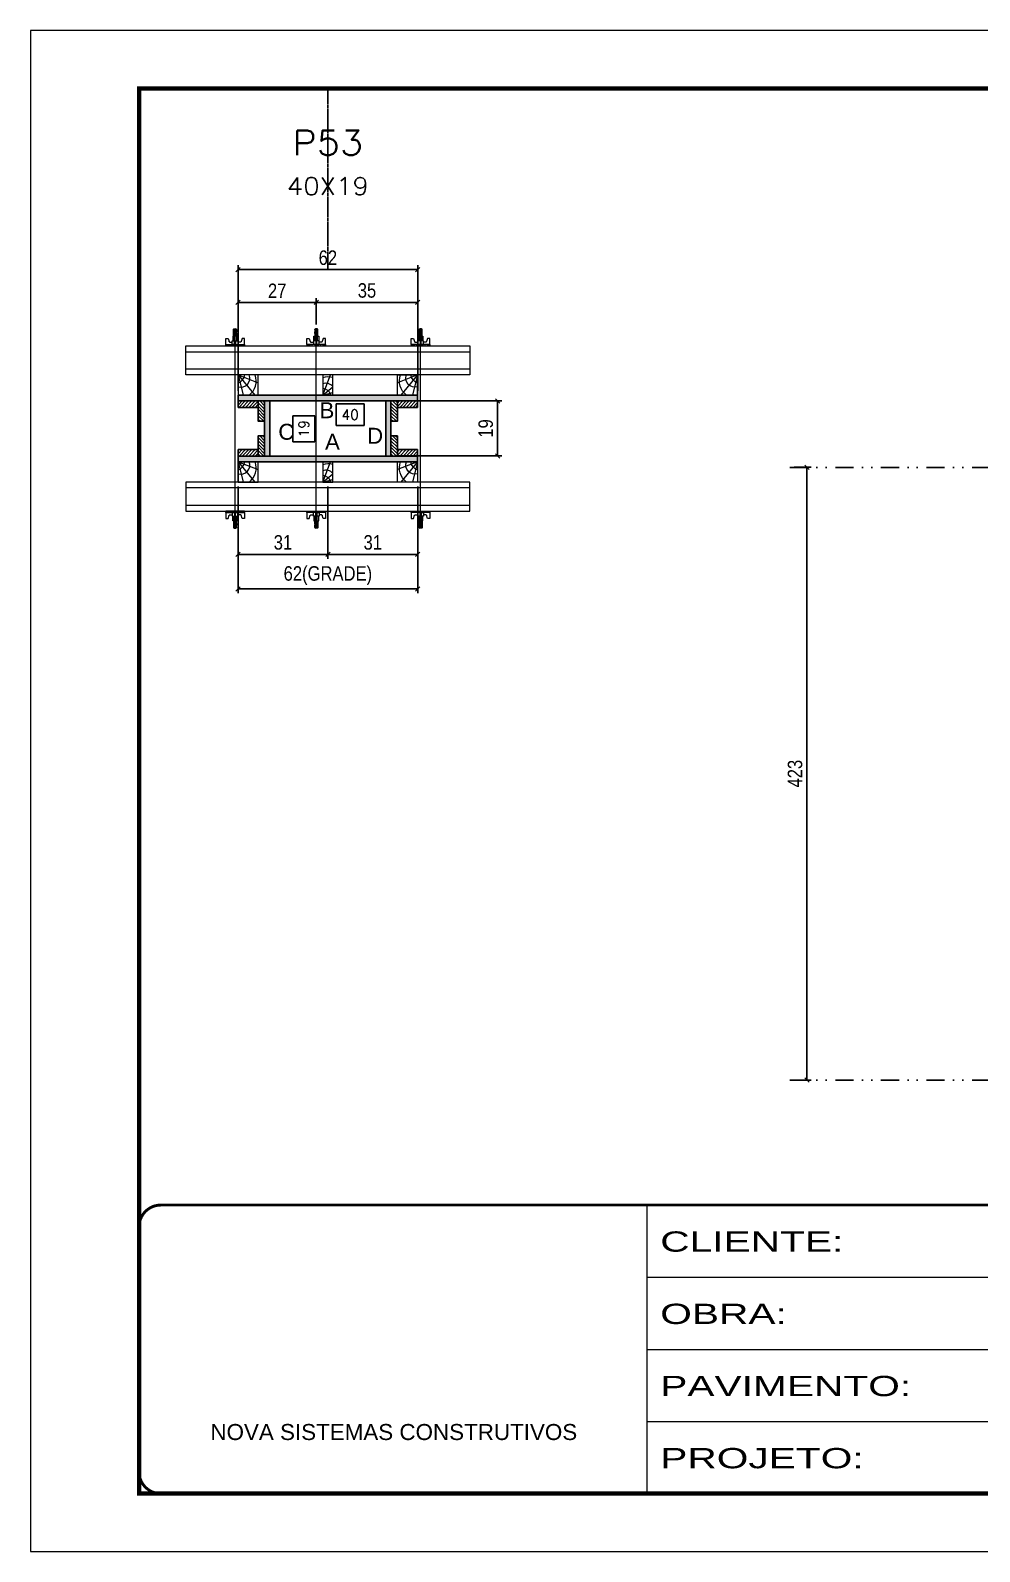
# Model space of a CAD drawing. Header units: millimetres. Extents: x 787 to 8287, y -592 to 17063.
# Drawn here: x 3010 to 3666, y 1706 to 2756 of the extents above; entities that cross this region are included whole.
import ezdxf
from ezdxf.enums import TextEntityAlignment as Align

# ---------------------------------------------------------------- set-up
doc = ezdxf.new("R2010")
doc.units = ezdxf.units.MM
for name, pattern in [('CONTINUO', [0]), ('DASHED', [0.75, 0.5, -0.25]), ('DIVIDE2', [0.625, 0.25, -0.125, 0, -0.125, 0, -0.125]), ('HIDDEN', [0.375, 0.25, -0.125])]:
    doc.linetypes.add(name, pattern=pattern)
for name, color, linetype in [('CHAPA', 1, 'Continuous'), ('COTA', 241, 'Continuous'), ('Cota Seção (2x)', 241, 'Continuous'), ('MEIO_PONT', 93, 'Continuous'), ('Nível', 160, 'Continuous'), ('Painéis', 200, 'Continuous'), ('SARRAFO', 251, 'Continuous'), ('Texto de Titulo', 7, 'Continuous'), ('Texto Qtd Sarr', 242, 'Continuous'), ('TEXTO_GERAL', 7, 'Continuous')]:
    doc.layers.add(name, color=color, linetype=linetype)
for name, color, linetype, lineweight in [('Folhas', 255, 'Continuous', 9), ('Hachura', 251, 'Continuous', 9), ('Madeira', 126, 'Continuous', 18), ('Perfil Metálico', 224, 'Continuous', 18), ('SARRAFO DE PRESSAO', 251, 'DASHED', 9), ('Texto Seção', 7, 'Continuous', 15)]:
    doc.layers.add(name, color=color, linetype=linetype, lineweight=lineweight)
doc.styles.add('ARIAL', font='arial.ttf')
doc.styles.add('COTA TECNICA 2X', font='techl___.ttf', dxfattribs={"height": 10})
doc.styles.add('COTA TECNICA-50', font='techl___.ttf', dxfattribs={"height": 10})
doc.styles.add('ROMANS', font='romans.shx')
doc.styles.add('Tecnologia', font='')
doc.styles.get('Tecnologia').set_extended_font_data('Forgotten Futurist')
doc.dimstyles.new('COTA PAINEL-50', dxfattribs={"dimtxt": 10, "dimasz": 3, "dimexe": 3, "dimexo": 3, "dimgap": 3, "dimtad": 1, "dimdec": 1, "dimzin": 12, "dimdsep": 46, "dimtxsty": 'COTA TECNICA-50', "dimblk1": 'OBLIQUE', "dimblk2": 'OBLIQUE', "dimsah": 1, "dimcen": 0.9, "dimclrd": 4, "dimclre": 4, "dimclrt": 240, "dimadec": 1, "dimazin": 3, "dimtfac": 1, "dimtdec": 1, "dimtmove": 0, "dimatfit": 3, "dimfxl": 0, "dimtolj": 1, "dimtzin": 12, "dimarcsym": 0})
doc.dimstyles.new('SECAO PILAR', dxfattribs={"dimtxt": 10, "dimasz": 3, "dimexe": 3, "dimexo": 3, "dimgap": 3, "dimtad": 1, "dimdec": 1, "dimlfac": 0.5, "dimzin": 12, "dimdsep": 46, "dimtxsty": 'COTA TECNICA 2X', "dimblk1": 'OBLIQUE', "dimblk2": 'OBLIQUE', "dimsah": 1, "dimcen": 0.9, "dimclrd": 256, "dimclre": 256, "dimclrt": 256, "dimadec": 1, "dimazin": 3, "dimtfac": 1, "dimtdec": 1, "dimtmove": 0, "dimatfit": 3, "dimfxl": 0, "dimtolj": 1, "dimtzin": 12, "dimarcsym": 0})
doc.dimstyles.new('SECÇÃO 2', dxfattribs={"dimtxt": 7, "dimasz": 6, "dimexe": 0.18, "dimexo": 2, "dimgap": -4, "dimtad": 3, "dimdec": 1, "dimlfac": 0.5, "dimzin": 12, "dimdsep": 46, "dimtxsty": 'ROMANS', "dimblk": 'ARCHTICK', "dimcen": 0.09, "dimse1": 1, "dimse2": 1, "dimsd1": 1, "dimsd2": 1, "dimclrd": 180, "dimclre": 5, "dimclrt": 1, "dimadec": 0, "dimazin": 3, "dimtfac": 1, "dimtdec": 1, "dimtofl": 0, "dimtmove": 0, "dimatfit": 3, "dimldrblk": 'ARCHTICK', "dimfxl": 0, "dimtolj": 1, "dimtzin": 0, "dimarcsym": 0})
pattern_1 = [(225, (-6225.1705, -20429.6411), (1.12253202, -1.12253202), [])]
pattern_2 = [(225, (-5970.1705, -20429.6411), (1.12253202, -1.12253202), [])]

# ---------------------------------------------------------------- blocks, each defined once
blk = doc.blocks.new('9999999999')
at = {"color": 30, "linetype": 'CONTINUO'}
for p, q in [((98564.6, 34230.2), (98564.6, 34429.4)), ((98564.6, 34379.6), (99584, 34379.6)), ((98564.6, 34329.8), (99488, 34329.8)), ((98564.6, 34280), (99488, 34280))]:
    blk.add_line(p, q, dxfattribs=at)
at = {"color": 30, "linetype": 'CONTINUO', "const_width": 2}
blk.add_lwpolyline([(99584, 34230.2), (99584, 34414.4, 0.414214), (99569, 34429.4), (98229, 34429.4, 0.414214), (98214, 34414.4), (98214, 34245.2, 0.414214), (98229, 34230.2), (99584, 34230.2)], format="xyb", dxfattribs=at)
at = {"layer": 'Folhas'}
blk.add_lwpolyline([(98139, 34190.2), (99624, 34190.2), (99624, 35240.2), (98139, 35240.2)], close=True, dxfattribs=at)
at = {"layer": 'Folhas', "color": 30, "const_width": 3}
blk.add_lwpolyline([(98214, 34230.2), (99584, 34230.2), (99584, 35200.2), (98214, 35200.2)], close=True, dxfattribs=at)
at = {"color": 7, "linetype": 'Continuous', "ltscale": 5, "style": 'ARIAL'}
blk.add_text('NOVA SISTEMAS CONSTRUTIVOS', height=11.059, dxfattribs=at).set_placement((98263.2, 34267.2))
at = {"layer": 'Folhas', "color": 7, "style": 'Tecnologia', "width": 1.5}
for s, p in [('CLIENTE:', (98573.7, 34397.2)), ('OBRA:', (98573.7, 34347.3)), ('PAVIMENTO:', (98573.7, 34297.5)), ('PROJETO:', (98573.7, 34247.7))]:
    blk.add_text(s, height=14, dxfattribs=at).set_placement(p)
blk = doc.blocks.new('*D408')
at = {"layer": 'Cota Seção (2x)', "color": 180, "lineweight": -2}
for p, q in [((3240.9, 2497.8), (3221.6, 2497.8)), ((3221.6, 2497.8), (3221.6, 2482.8)), ((3240.9, 2482.8), (3240.9, 2497.8)), ((3221.6, 2482.8), (3240.9, 2482.8))]:
    blk.add_line(p, q, dxfattribs=at)
at = {"layer": 'Defpoints', "color": 0}
for p in [(3255.8, 2478.8), (3175.8, 2461.8), (3255.8, 2461.8)]:
    blk.add_point(p, dxfattribs=at)
at = {"layer": 'Cota Seção (2x)', "color": 1, "insert": (3231.2, 2490.3), "char_height": 7, "attachment_point": 5, "style": 'ROMANS'}
blk.add_mtext('\\A1;40', dxfattribs=at)
blk = doc.blocks.new('_ArchTick')
at = {"color": 0, "linetype": 'ByBlock', "const_width": 0.15}
blk.add_lwpolyline([(-0.5, -0.5), (0.5, 0.5)], dxfattribs=at)
blk = doc.blocks.new('_Oblique')
at = {"color": 0, "linetype": 'ByBlock', "lineweight": -2}
blk.add_line((-0.5, -0.5), (0.5, 0.5), dxfattribs=at)
blk = doc.blocks.new('*D12')
at = {"layer": 'Cota Seção (2x)', "lineweight": -2}
for p, q in [((3153.8, 2506.8), (3153.8, 2593.5)), ((3277.8, 2506.8), (3277.8, 2593.5)), ((3153.8, 2590.5), (3277.8, 2590.5))]:
    blk.add_line(p, q, dxfattribs=at)
at = {"layer": 'Defpoints', "color": 0}
for p in [(3277.8, 2590.5), (3153.8, 2503.8), (3277.8, 2503.8)]:
    blk.add_point(p, dxfattribs=at)
at = {"layer": 'Cota Seção (2x)', "lineweight": -2, "xscale": 3, "yscale": 3, "zscale": 3, "rotation": 180}
blk.add_blockref('_Oblique', (3153.8, 2590.5), dxfattribs=at)
at = {"layer": 'Cota Seção (2x)', "lineweight": -2, "xscale": 3, "yscale": 3, "zscale": 3}
blk.add_blockref('_Oblique', (3277.8, 2590.5), dxfattribs=at)
at = {"layer": 'Cota Seção (2x)', "insert": (3215.8, 2598.6), "char_height": 10, "attachment_point": 5, "style": 'COTA TECNICA 2X'}
blk.add_mtext('\\A1;62', dxfattribs=at)
blk = doc.blocks.new('*D13')
at = {"layer": 'Cota Seção (2x)', "lineweight": -2}
for p, q in [((3153.8, 2540.8), (3153.8, 2570.8)), ((3153.8, 2567.8), (3207.8, 2567.8)), ((3207.8, 2552.6), (3207.8, 2570.8))]:
    blk.add_line(p, q, dxfattribs=at)
at = {"layer": 'Defpoints', "color": 0}
for p in [(3207.8, 2567.8), (3207.8, 2549.6), (3153.8, 2537.8)]:
    blk.add_point(p, dxfattribs=at)
at = {"layer": 'Cota Seção (2x)', "lineweight": -2, "xscale": 3, "yscale": 3, "zscale": 3, "rotation": 180}
blk.add_blockref('_Oblique', (3153.8, 2567.8), dxfattribs=at)
at = {"layer": 'Cota Seção (2x)', "lineweight": -2, "xscale": 3, "yscale": 3, "zscale": 3}
blk.add_blockref('_Oblique', (3207.8, 2567.8), dxfattribs=at)
at = {"layer": 'Cota Seção (2x)', "insert": (3180.8, 2575.8), "char_height": 10, "attachment_point": 5, "style": 'COTA TECNICA 2X'}
blk.add_mtext('\\A1;27', dxfattribs=at)
blk = doc.blocks.new('*D14')
at = {"layer": 'Cota Seção (2x)', "lineweight": -2}
for p, q in [((3207.8, 2552.6), (3207.8, 2570.8)), ((3277.8, 2567.8), (3207.8, 2567.8)), ((3277.8, 2540.8), (3277.8, 2570.8))]:
    blk.add_line(p, q, dxfattribs=at)
at = {"layer": 'Defpoints', "color": 0}
for p in [(3207.8, 2567.8), (3207.8, 2549.6), (3277.8, 2537.8)]:
    blk.add_point(p, dxfattribs=at)
at = {"layer": 'Cota Seção (2x)', "lineweight": -2, "xscale": 3, "yscale": 3, "zscale": 3, "rotation": 180}
blk.add_blockref('_Oblique', (3207.8, 2567.8), dxfattribs=at)
at = {"layer": 'Cota Seção (2x)', "lineweight": -2, "xscale": 3, "yscale": 3, "zscale": 3}
blk.add_blockref('_Oblique', (3277.8, 2567.8), dxfattribs=at)
at = {"layer": 'Cota Seção (2x)', "insert": (3242.8, 2576), "char_height": 10, "attachment_point": 5, "style": 'COTA TECNICA 2X'}
blk.add_mtext('\\A1;35', dxfattribs=at)
blk = doc.blocks.new('*D15')
at = {"layer": 'Cota Seção (2x)', "color": 180, "lineweight": -2}
for p, q in [((3206.7, 2489.6), (3191.7, 2489.6)), ((3191.7, 2489.6), (3191.7, 2471.6)), ((3206.7, 2471.6), (3206.7, 2489.6)), ((3191.7, 2471.6), (3206.7, 2471.6))]:
    blk.add_line(p, q, dxfattribs=at)
at = {"layer": 'Defpoints', "color": 0}
for p in [(3175.8, 2499.8), (3210.7, 2499.8), (3175.8, 2461.8)]:
    blk.add_point(p, dxfattribs=at)
at = {"layer": 'Cota Seção (2x)', "color": 1, "insert": (3199.2, 2480.6), "char_height": 7, "attachment_point": 5, "rotation": 90, "style": 'ROMANS'}
blk.add_mtext('\\A1;19', dxfattribs=at)
blk = doc.blocks.new('titulo1')
at = {"layer": 'Defpoints', "color": 252, "linetype": 'HIDDEN', "ltscale": 2}
blk.add_line((0, 0), (0, 125), dxfattribs=at)
at = {"layer": 'Defpoints', "style": 'ROMANS', "oblique": 15}
blk.add_attdef('FOLHA', text='', height=10, dxfattribs=at).set_placement((0, 15.6), align=Align.MIDDLE_CENTER)
at = {"layer": 'Texto Qtd Sarr', "color": 3, "style": 'ROMANS', "oblique": 15}
for tag, height, p in [('TITULO', 17, (0, 71.4)), ('SEÇÃO', 12, (0, 41.5))]:
    blk.add_attdef(tag, text='', height=height, dxfattribs=at).set_placement(p, align=Align.MIDDLE_CENTER)
blk = doc.blocks.new('PONTALETE')
at = {"layer": 'Madeira'}
for q in [(2.71, 7), (7, 5.76), (7, 1.74)]:
    blk.add_line((0, 0), q, dxfattribs=at)
blk.add_lwpolyline([(0, 0), (7, 0), (7, 7), (0, 7)], close=True, dxfattribs=at)
for centre, radius, start, end in [((2.04, 0.06), 6.23, 37.2818, 109.0913), ((1.09, 0.9), 3.19, 343.603, 109.9847), ((-0.21, -0.78), 3.09, 14.6322, 86.0383)]:
    blk.add_arc(centre, radius, start, end, dxfattribs=at)
blk = doc.blocks.new('*D16')
at = {"layer": 'Cota Seção (2x)', "lineweight": -2}
for p, q in [((3153.8, 2440.8), (3153.8, 2367)), ((3277.8, 2440.8), (3277.8, 2367)), ((3153.8, 2370), (3277.8, 2370))]:
    blk.add_line(p, q, dxfattribs=at)
at = {"layer": 'Defpoints', "color": 0}
for p in [(3153.8, 2443.8), (3277.8, 2443.8), (3277.8, 2370)]:
    blk.add_point(p, dxfattribs=at)
at = {"layer": 'Cota Seção (2x)', "lineweight": -2, "xscale": 3, "yscale": 3, "zscale": 3, "rotation": 180}
blk.add_blockref('_Oblique', (3153.8, 2370), dxfattribs=at)
at = {"layer": 'Cota Seção (2x)', "lineweight": -2, "xscale": 3, "yscale": 3, "zscale": 3}
blk.add_blockref('_Oblique', (3277.8, 2370), dxfattribs=at)
at = {"layer": 'Cota Seção (2x)', "insert": (3215.8, 2379.2), "char_height": 10, "attachment_point": 5, "style": 'COTA TECNICA 2X'}
blk.add_mtext('\\A1;62(GRADE)', dxfattribs=at)
blk = doc.blocks.new('*D17')
at = {"layer": 'Cota Seção (2x)', "lineweight": -2}
for p, q in [((3215.8, 2440.8), (3215.8, 2390.8)), ((3277.8, 2440.8), (3277.8, 2390.8)), ((3215.8, 2393.8), (3277.8, 2393.8))]:
    blk.add_line(p, q, dxfattribs=at)
at = {"layer": 'Defpoints', "color": 0}
for p in [(3215.8, 2443.8), (3277.8, 2443.8), (3277.8, 2393.8)]:
    blk.add_point(p, dxfattribs=at)
at = {"layer": 'Cota Seção (2x)', "lineweight": -2, "xscale": 3, "yscale": 3, "zscale": 3, "rotation": 180}
blk.add_blockref('_Oblique', (3215.8, 2393.8), dxfattribs=at)
at = {"layer": 'Cota Seção (2x)', "lineweight": -2, "xscale": 3, "yscale": 3, "zscale": 3}
blk.add_blockref('_Oblique', (3277.8, 2393.8), dxfattribs=at)
at = {"layer": 'Cota Seção (2x)', "insert": (3246.8, 2402.1), "char_height": 10, "attachment_point": 5, "style": 'COTA TECNICA 2X'}
blk.add_mtext('\\A1;31', dxfattribs=at)
blk = doc.blocks.new('MEIO PONTALETE')
at = {"layer": 'Madeira'}
for q in [(2.71, 7), (3.5, 2.88), (3.5, 0.87)]:
    blk.add_line((0, 0), q, dxfattribs=at)
blk.add_lwpolyline([(0, 0), (3.5, 0), (3.5, 7), (0, 7)], close=True, dxfattribs=at)
for centre, radius, start, end in [((2.04, 0.06), 6.23, 76.4499, 109.0913), ((1.09, 0.9), 3.19, 40.9063, 109.9847), ((-0.21, -0.78), 3.09, 14.6322, 86.0383)]:
    blk.add_arc(centre, radius, start, end, dxfattribs=at)
blk = doc.blocks.new('C')
at = {"layer": 'Hachura', "color": 0}
for p, q in [((0, 3.22), (0, -3.22)), ((0.45, 3.22), (0, 3.22)), ((0.46, 3.16), (0, 3.16)), ((0.46, 3.05), (0, 3.05)), ((0.46, 2.88), (0, 2.88)), ((0, 2.75), (0, -1.16)), ((0.46, 2.65), (0, 2.65)), ((0.46, 2.23), (0, 2.23)), ((0.46, 1.51), (0, 1.51)), ((0.39, 0.49), (0.17, 0.49)), ((0.45, -3.23), (0.45, 3.22)), ((0.45, 3.22), (2.58, 3.22)), ((1.74, 0.97), (0.45, 0.97)), ((1.45, 0.1), (0.45, 0.1)), ((1.35, 1.94), (1.35, 0.96)), ((2.58, 2.39), (1.47, 2.09)), ((1.74, -0.97), (1.74, 0.97)), ((1.74, 0.97), (1.74, 0.84)), ((1.74, 0.97), (1.74, 0.84)), ((1.74, 0.84), (3.35, 0.84)), ((3.35, 0.45), (1.74, 0.45)), ((2.58, 3.22), (2.58, 2.39)), ((3.32, 0.84), (3.32, -0.84)), ((3.35, 0.84), (3.35, -0.84)), ((3.68, 0.45), (3.35, 0.45)), ((3.84, -0.52), (3.35, 0.45)), ((3.35, 0.06), (3.67, -0.57)), ((3.68, 0.45), (4.16, -0.52)), ((3.72, 0.5), (4.25, -0.57)), ((4.37, -0.55), (3.83, 0.53)), ((4.15, 0.45), (3.93, 0.45)), ((4.42, -0.52), (3.93, 0.45)), ((4.15, 0.45), (4.26, 0.45)), ((4.26, 0.45), (4.74, -0.52)), ((4.3, 0.5), (4.83, -0.57)), ((4.95, -0.55), (4.41, 0.53)), ((4.51, 0.45), (4.84, 0.45)), ((5, -0.52), (4.51, 0.45)), ((4.84, 0.45), (5.32, -0.52)), ((4.88, 0.5), (5.41, -0.57)), ((5.53, -0.55), (4.99, 0.53)), ((5.58, -0.52), (5.09, 0.45)), ((5.42, 0.45), (5.09, 0.45)), ((5.58, -0.52), (5.09, 0.45)), ((5.42, 0.45), (5.74, -0.19)), ((5.46, 0.5), (5.74, -0.07)), ((5.74, 0.19), (5.57, 0.53)), ((5.74, 0.32), (5.68, 0.45)), ((5.68, 0.45), (5.74, 0.45)), ((5.74, 0.45), (5.9, 0.29)), ((5.74, 0.45), (5.74, -0.52)), ((5.9, -0.36), (5.9, 0.29)), ((0.45, 0), (0, 0)), ((0.46, -1.52), (0, -1.52)), ((0.46, -2.23), (0, -2.23)), ((0.46, -2.65), (0, -2.65)), ((0.46, -2.88), (0, -2.88)), ((0.46, -3.05), (0, -3.05)), ((0.46, -3.16), (0, -3.16)), ((0, -3.22), (2.57, -3.22)), ((0.08, -0.48), (0.29, -0.48)), ((0.29, -0.48), (0.4, -0.48)), ((0.45, 0), (0.45, -0.97)), ((0.45, -0.16), (1.45, -0.16)), ((0.45, -0.65), (0.45, -0.32)), ((0.45, -3.23), (0.45, -0.65)), ((0.45, -0.97), (1.74, -0.97)), ((1.35, -1.94), (1.35, -0.97)), ((2.58, -2.39), (1.47, -2.1)), ((3.35, -0.32), (1.74, -0.32)), ((3.35, -0.84), (1.74, -0.84)), ((2.58, -3.23), (2.58, -2.39)), ((3.35, -0.07), (3.58, -0.52)), ((3.35, -0.52), (3.58, -0.52)), ((3.84, -0.52), (4.16, -0.52)), ((4.42, -0.52), (4.74, -0.52)), ((4.63, -0.52), (4.74, -0.52)), ((5, -0.52), (5.32, -0.52)), ((5.58, -0.52), (5.74, -0.52)), ((5.74, -0.52), (5.9, -0.36)), ((5.74, -0.52), (5.74, -0.52))]:
    blk.add_line(p, q, dxfattribs=at)
for centre, radius, start, end in [((1.52, 1.94), 0.161, 104.7436, 180), ((1.44, -0.03), 0.129, 272.695, 87.305), ((3.81, 0.39), 0.143, 25.5688, 154.4312), ((4.39, 0.39), 0.143, 25.5688, 154.4312), ((4.97, 0.39), 0.143, 25.5688, 154.4312), ((5.55, 0.39), 0.143, 25.5688, 154.4312), ((0.17, -0.37), 0.174, 221.744, 317.8592), ((1.52, -1.94), 0.161, 180, 255.2564), ((3.71, -0.4), 0.174, 222.1408, 318.256), ((4.29, -0.4), 0.174, 222.1408, 318.256), ((4.87, -0.4), 0.174, 222.1408, 318.256), ((5.45, -0.4), 0.174, 222.1408, 318.256), ((5.61, -0.4), 0.174, 317.8592, 318.256)]:
    blk.add_arc(centre, radius, start, end, dxfattribs=at)
blk = doc.blocks.new('*D18')
at = {"layer": 'Cota Seção (2x)', "lineweight": -2}
for p, q in [((3153.8, 2440.8), (3153.8, 2390.8)), ((3215.8, 2440.8), (3215.8, 2390.8)), ((3153.8, 2393.8), (3215.8, 2393.8))]:
    blk.add_line(p, q, dxfattribs=at)
at = {"layer": 'Defpoints', "color": 0}
for p in [(3153.8, 2443.8), (3215.8, 2443.8), (3215.8, 2393.8)]:
    blk.add_point(p, dxfattribs=at)
at = {"layer": 'Cota Seção (2x)', "lineweight": -2, "xscale": 3, "yscale": 3, "zscale": 3, "rotation": 180}
blk.add_blockref('_Oblique', (3153.8, 2393.8), dxfattribs=at)
at = {"layer": 'Cota Seção (2x)', "lineweight": -2, "xscale": 3, "yscale": 3, "zscale": 3}
blk.add_blockref('_Oblique', (3215.8, 2393.8), dxfattribs=at)
at = {"layer": 'Cota Seção (2x)', "insert": (3184.8, 2402.1), "char_height": 10, "attachment_point": 5, "style": 'COTA TECNICA 2X'}
blk.add_mtext('\\A1;31', dxfattribs=at)
blk = doc.blocks.new('*D19')
at = {"layer": 'Cota Seção (2x)', "lineweight": -2}
for p, q in [((3262.4, 2499.8), (3335.9, 2499.8)), ((3332.9, 2461.8), (3332.9, 2499.8)), ((3262.4, 2461.8), (3335.9, 2461.8))]:
    blk.add_line(p, q, dxfattribs=at)
at = {"layer": 'Defpoints', "color": 0}
for p in [(3259.4, 2499.8), (3332.9, 2499.8), (3259.4, 2461.8)]:
    blk.add_point(p, dxfattribs=at)
at = {"layer": 'Cota Seção (2x)', "lineweight": -2, "xscale": 3, "yscale": 3, "zscale": 3}
for p, rotation in [((3332.9, 2499.8), 90), ((3332.9, 2461.8), 270)]:
    blk.add_blockref('_Oblique', p, dxfattribs=dict(at, rotation=rotation))
at = {"layer": 'Cota Seção (2x)', "insert": (3324.8, 2480.8), "char_height": 10, "attachment_point": 5, "rotation": 90, "style": 'COTA TECNICA 2X'}
blk.add_mtext('\\A1;19', dxfattribs=at)
blk = doc.blocks.new('*D1367')
at = {"layer": 'COTA', "color": 4, "lineweight": -2}
for p, q in [((3537.7, 2454), (3549.5, 2454)), ((3546.5, 2031), (3546.5, 2454)), ((3537.7, 2031), (3549.5, 2031))]:
    blk.add_line(p, q, dxfattribs=at)
at = {"layer": 'Defpoints', "color": 0}
for p in [(3534.7, 2454), (3546.5, 2454), (3534.7, 2031)]:
    blk.add_point(p, dxfattribs=at)
at = {"layer": 'COTA', "color": 4, "lineweight": -2, "xscale": 3, "yscale": 3, "zscale": 3}
for p, rotation in [((3546.5, 2454), 90), ((3546.5, 2031), 270)]:
    blk.add_blockref('_Oblique', p, dxfattribs=dict(at, rotation=rotation))
at = {"layer": 'COTA', "color": 240, "insert": (3538.3, 2242.5), "char_height": 10, "attachment_point": 5, "rotation": 90, "style": 'COTA TECNICA-50'}
blk.add_mtext('\\A1;423', dxfattribs=at)

msp = doc.modelspace()

# ---------------------------------------------------------------- hatches: boundary and pattern name
at = {"layer": 'Hachura'}
h = msp.add_hatch(color=256, dxfattribs=at)
h.dxf.hatch_style = 1
h.paths.add_polyline_path([(3277.78, 2499.77), (3277.78, 2503.77), (3153.78, 2503.77), (3153.78, 2499.77)])
h = msp.add_hatch(color=256, dxfattribs=at)
h.dxf.hatch_style = 1
h.paths.add_polyline_path([(3277.78, 2499.77), (3277.78, 2503.77), (3153.78, 2503.77), (3153.78, 2499.77)])
h = msp.add_hatch(dxfattribs=at)
h.set_pattern_fill('ANSI31', color=256, scale=0.5, angle=180, style=0)
h.set_pattern_definition(pattern_2)
h.paths.add_polyline_path([(3167.78, 2499.77), (3167.78, 2495.37), (3153.78, 2495.37), (3153.78, 2499.77)])
h = msp.add_hatch(dxfattribs=at)
h.set_pattern_fill('ANSI31', color=256, scale=0.5, angle=630, style=0)
h.set_pattern_definition([(315, (26097.1895, -7003.1848), (1.12253202, 1.12253202), [])])
h.paths.add_polyline_path([(3167.78, 2485.77), (3172.18, 2485.77), (3172.18, 2499.77), (3167.78, 2499.77)])
h = msp.add_hatch(color=256, dxfattribs=at)
h.dxf.hatch_style = 1
h.paths.add_polyline_path([(3172.18, 2461.77), (3175.78, 2461.77), (3175.78, 2499.77), (3172.18, 2499.77)])
h = msp.add_hatch(color=256, dxfattribs=at)
h.dxf.hatch_style = 1
h.paths.add_polyline_path([(3172.18, 2461.77), (3175.78, 2461.77), (3175.78, 2499.77), (3172.18, 2499.77)])
h = msp.add_hatch(color=256, dxfattribs=at)
h.dxf.hatch_style = 1
h.paths.add_polyline_path([(3255.78, 2461.77), (3259.38, 2461.77), (3259.38, 2499.77), (3255.78, 2499.77)])
h = msp.add_hatch(color=256, dxfattribs=at)
h.dxf.hatch_style = 1
h.paths.add_polyline_path([(3255.78, 2461.77), (3259.38, 2461.77), (3259.38, 2499.77), (3255.78, 2499.77)])
h = msp.add_hatch(dxfattribs=at)
h.set_pattern_fill('ANSI31', color=256, scale=0.5, angle=630, style=0)
h.set_pattern_definition([(315, (26188.7895, -7003.1848), (1.12253202, 1.12253202), [])])
h.paths.add_polyline_path([(3259.38, 2485.77), (3263.78, 2485.77), (3263.78, 2499.77), (3259.38, 2499.77)])
h = msp.add_hatch(dxfattribs=at)
h.set_pattern_fill('ANSI31', color=256, scale=0.5, angle=180, style=0)
h.set_pattern_definition(pattern_1)
h.paths.add_polyline_path([(3263.78, 2499.77), (3263.78, 2495.37), (3277.78, 2495.37), (3277.78, 2499.77)])
h = msp.add_hatch(dxfattribs=at)
h.set_pattern_fill('ANSI31', color=256, scale=0.5, angle=630, style=0)
h.set_pattern_definition([(315, (26097.1895, -7027.1848), (1.12253202, 1.12253202), [])])
h.paths.add_polyline_path([(3167.78, 2461.77), (3172.18, 2461.77), (3172.18, 2475.77), (3167.78, 2475.77)])
h = msp.add_hatch(dxfattribs=at)
h.set_pattern_fill('ANSI31', color=256, scale=0.5, angle=630, style=0)
h.set_pattern_definition([(315, (26188.7895, -7027.1848), (1.12253202, 1.12253202), [])])
h.paths.add_polyline_path([(3259.38, 2461.77), (3263.78, 2461.77), (3263.78, 2475.77), (3259.38, 2475.77)])
h = msp.add_hatch(dxfattribs=at)
h.set_pattern_fill('ANSI31', color=256, scale=0.5, angle=180, style=0)
h.set_pattern_definition(pattern_2)
h.paths.add_polyline_path([(3167.78, 2461.77), (3167.78, 2466.17), (3153.78, 2466.17), (3153.78, 2461.77)])
h = msp.add_hatch(color=256, dxfattribs=at)
h.dxf.hatch_style = 1
h.paths.add_polyline_path([(3277.78, 2461.77), (3277.78, 2457.77), (3153.78, 2457.77), (3153.78, 2461.77)])
h = msp.add_hatch(color=256, dxfattribs=at)
h.dxf.hatch_style = 1
h.paths.add_polyline_path([(3277.78, 2461.77), (3277.78, 2457.77), (3153.78, 2457.77), (3153.78, 2461.77)])
h = msp.add_hatch(dxfattribs=at)
h.set_pattern_fill('ANSI31', color=256, scale=0.5, angle=180, style=0)
h.set_pattern_definition(pattern_1)
h.paths.add_polyline_path([(3263.78, 2461.77), (3263.78, 2466.17), (3277.78, 2466.17), (3277.78, 2461.77)])

# ---------------------------------------------------------------- linework, layer by layer
at = {"layer": 'CHAPA'}
for points in [[(3277.78, 2499.77), (3277.78, 2503.77), (3153.78, 2503.77), (3153.78, 2499.77)], [(3277.78, 2499.77), (3277.78, 2503.77), (3153.78, 2503.77), (3153.78, 2499.77)], [(3172.18, 2461.77), (3175.78, 2461.77), (3175.78, 2499.77), (3172.18, 2499.77)], [(3172.18, 2461.77), (3175.78, 2461.77), (3175.78, 2499.77), (3172.18, 2499.77)], [(3255.78, 2461.77), (3259.38, 2461.77), (3259.38, 2499.77), (3255.78, 2499.77)], [(3255.78, 2461.77), (3259.38, 2461.77), (3259.38, 2499.77), (3255.78, 2499.77)], [(3277.78, 2461.77), (3277.78, 2457.77), (3153.78, 2457.77), (3153.78, 2461.77)], [(3277.78, 2461.77), (3277.78, 2457.77), (3153.78, 2457.77), (3153.78, 2461.77)]]:
    msp.add_lwpolyline(points, close=True, dxfattribs=at)
at = {"layer": 'Hachura'}
for p, q in [((3151.78, 2412.97), (3151.77, 2544.77)), ((3207.78, 2412.97), (3207.79, 2544.77)), ((3279.78, 2412.97), (3279.79, 2544.77))]:
    msp.add_line(p, q, dxfattribs=at)
at = {"layer": 'Madeira'}
for points in [[(3277.78, 2503.77), (3277.78, 2517.77), (3153.78, 2517.77), (3153.78, 2503.77)], [(3277.78, 2457.77), (3277.78, 2443.77), (3153.78, 2443.77), (3153.78, 2457.77)]]:
    msp.add_lwpolyline(points, close=True, dxfattribs=at)
at = {"layer": 'Nível', "color": 4, "linetype": 'DIVIDE2', "ltscale": 50}
for p, q in [((3534.65, 2453.95), (4455.5, 2453.95)), ((3534.65, 2030.95), (4455.5, 2030.95))]:
    msp.add_line(p, q, dxfattribs=at)
at = {"layer": 'Painéis'}
msp.add_lwpolyline([(3175.78, 2499.77), (3175.78, 2461.77), (3255.78, 2461.77), (3255.78, 2499.77)], close=True, dxfattribs=at)
at = {"layer": 'Perfil Metálico'}
for points in [[(3313.78, 2537.77), (3313.78, 2517.77), (3117.78, 2517.77), (3117.78, 2537.77)], [(3117.78, 2521.77), (3117.78, 2533.77), (3313.78, 2533.77), (3313.78, 2521.77)], [(3313.78, 2423.77), (3313.78, 2443.77), (3117.78, 2443.77), (3117.78, 2423.77)], [(3117.78, 2439.77), (3117.78, 2427.77), (3313.78, 2427.77), (3313.78, 2439.77)]]:
    msp.add_lwpolyline(points, close=True, dxfattribs=at)
at = {"layer": 'SARRAFO'}
for points in [[(3153.78, 2495.37), (3167.78, 2495.37), (3167.78, 2499.77), (3153.78, 2499.77)], [(3172.18, 2499.77), (3172.18, 2485.77), (3167.78, 2485.77), (3167.78, 2499.77)], [(3172.18, 2499.77), (3172.18, 2485.77), (3167.78, 2485.77), (3167.78, 2499.77)], [(3263.78, 2499.77), (3263.78, 2485.77), (3259.38, 2485.77), (3259.38, 2499.77)], [(3263.78, 2499.77), (3263.78, 2485.77), (3259.38, 2485.77), (3259.38, 2499.77)], [(3277.78, 2495.37), (3263.78, 2495.37), (3263.78, 2499.77), (3277.78, 2499.77)], [(3172.18, 2475.77), (3172.18, 2461.77), (3167.78, 2461.77), (3167.78, 2475.77)], [(3172.18, 2475.77), (3172.18, 2461.77), (3167.78, 2461.77), (3167.78, 2475.77)], [(3263.78, 2475.77), (3263.78, 2461.77), (3259.38, 2461.77), (3259.38, 2475.77)], [(3263.78, 2475.77), (3263.78, 2461.77), (3259.38, 2461.77), (3259.38, 2475.77)], [(3153.78, 2466.17), (3167.78, 2466.17), (3167.78, 2461.77), (3153.78, 2461.77)], [(3277.78, 2466.17), (3263.78, 2466.17), (3263.78, 2461.77), (3277.78, 2461.77)]]:
    msp.add_lwpolyline(points, close=True, dxfattribs=at)

# ---------------------------------------------------------------- block references
at = {"layer": 'Hachura', "linetype": 'Continuous', "yscale": 2, "zscale": 2}
for p, xscale, rotation in [((3151.78, 2537.77), -2, 270), ((3207.78, 2537.77), 2, 90), ((3279.78, 2537.77), 2, 90), ((3151.78, 2423.77), 2, 269.9999999999999), ((3207.78, 2423.77), -2, 90), ((3279.78, 2423.77), -2, 90)]:
    msp.add_blockref('C', p, dxfattribs=dict(at, xscale=xscale, rotation=rotation))
at = {"layer": 'MEIO_PONT', "yscale": 2, "zscale": 2}
for p, xscale, rotation in [((3153.78, 2517.77), 2, 269.9999999999999), ((3277.78, 2517.77), -2, 90), ((3153.78, 2457.77), 2, 269.9999999999999), ((3277.78, 2457.77), -2, 90)]:
    msp.add_blockref('PONTALETE', p, dxfattribs=dict(at, xscale=xscale, rotation=rotation))
at = {"layer": 'MEIO_PONT', "xscale": 1.999999997962732, "yscale": 1.999999997962732, "zscale": 1.999999997962732}
for p in [(3212.28, 2503.77), (3212.28, 2443.77)]:
    msp.add_blockref('MEIO PONTALETE', p, dxfattribs=at)
at = {"layer": 'SARRAFO DE PRESSAO', "color": 6, "linetype": 'ByBlock'}
msp.add_blockref('9999999999', (-95128.48, -32484.66), dxfattribs=at)
at = {"layer": 'Texto Seção'}
ref = msp.add_blockref('titulo1', (3215.78, 2590.54), dxfattribs=at)
ref.add_attrib('TITULO', 'P53', dxfattribs={"layer": 'Texto de Titulo', "color": 7, "height": 17, "style": 'ROMANS', "width": 1.1}).set_placement((3215.78, 2678.04), align=Align.MIDDLE_CENTER)
ref.add_attrib('SEÇÃO', '40X19', dxfattribs={"layer": 'Texto de Titulo', "color": 7, "height": 12, "style": 'ROMANS', "width": 1.1}).set_placement((3215.78, 2648.04), align=Align.MIDDLE_CENTER)

# ---------------------------------------------------------------- texts
at = {"layer": 'TEXTO_GERAL', "style": 'ARIAL'}
for s, p in [('B', (3215.16, 2493.35)), ('C', (3187.13, 2478.49)), ('D', (3248.41, 2475.75)), ('A', (3218.96, 2471.6))]:
    msp.add_text(s, height=11, dxfattribs=at).set_placement(p, align=Align.MIDDLE_CENTER)

# ---------------------------------------------------------------- dimensions: what is measured, and where the dimension line sits
at = {"layer": 'COTA'}
dim = msp.add_linear_dim(base=(3546.51, 2453.95), p1=(3534.65, 2030.95), p2=(3534.65, 2453.95), angle=90, dimstyle='COTA PAINEL-50', dxfattribs=at)
dim.commit()
dim.dimension.update_dxf_attribs({"geometry": '*D1367', "text_midpoint": (3538.29, 2242.45)})
at = {"layer": 'Cota Seção (2x)', "color": 241}
for base, p1, p2, picture, middle in [((3277.78, 2590.54), (3153.78, 2503.77), (3277.78, 2503.77), '*D12', (3215.78, 2598.64)), ((3207.85, 2567.77), (3153.78, 2537.77), (3207.85, 2549.57), '*D13', (3180.82, 2575.85)), ((3215.78, 2393.83), (3153.78, 2443.77), (3215.78, 2443.77), '*D18', (3184.78, 2402.05)), ((3277.78, 2393.83), (3215.78, 2443.77), (3277.78, 2443.77), '*D17', (3246.78, 2402.05))]:
    dim = msp.add_linear_dim(base=base, p1=p1, p2=p2, dimstyle='SECAO PILAR', dxfattribs=at)
    dim.commit()
    dim.dimension.update_dxf_attribs({"geometry": picture, "text_midpoint": middle})
for base, p1, p2, angle, picture, middle in [((3207.85, 2567.77), (3277.78, 2537.77), (3207.85, 2549.57), 180, '*D14', (3242.82, 2575.99)), ((3332.9, 2499.77), (3259.38, 2461.77), (3259.38, 2499.77), 90, '*D19', (3324.81, 2480.77))]:
    dim = msp.add_linear_dim(base=base, p1=p1, p2=p2, angle=angle, dimstyle='SECAO PILAR', dxfattribs=at)
    dim.commit()
    dim.dimension.update_dxf_attribs({"geometry": picture, "text_midpoint": middle})
dim = msp.add_linear_dim(base=(3210.72, 2499.77), p1=(3175.78, 2461.77), p2=(3175.78, 2499.77), angle=90, dimstyle='SECÇÃO 2', dxfattribs=at)
dim.commit()
dim.dimension.update_dxf_attribs({"geometry": '*D15', "text_midpoint": (3210.72, 2480.63), "dimtype": 160})
dim = msp.add_linear_dim(base=(3255.78, 2478.83), p1=(3175.78, 2461.77), p2=(3255.78, 2461.77), dimstyle='SECÇÃO 2', dxfattribs=at)
dim.commit()
dim.dimension.update_dxf_attribs({"geometry": '*D408', "text_midpoint": (3231.23, 2478.83), "dimtype": 160})
dim = msp.add_linear_dim(base=(3277.78, 2369.99), p1=(3153.78, 2443.77), p2=(3277.78, 2443.77), text='<>(GRADE)', dimstyle='SECAO PILAR', dxfattribs=at)
dim.commit()
dim.dimension.update_dxf_attribs({"geometry": '*D16', "text_midpoint": (3215.78, 2379.21)})

doc.saveas('drawing.dxf')
